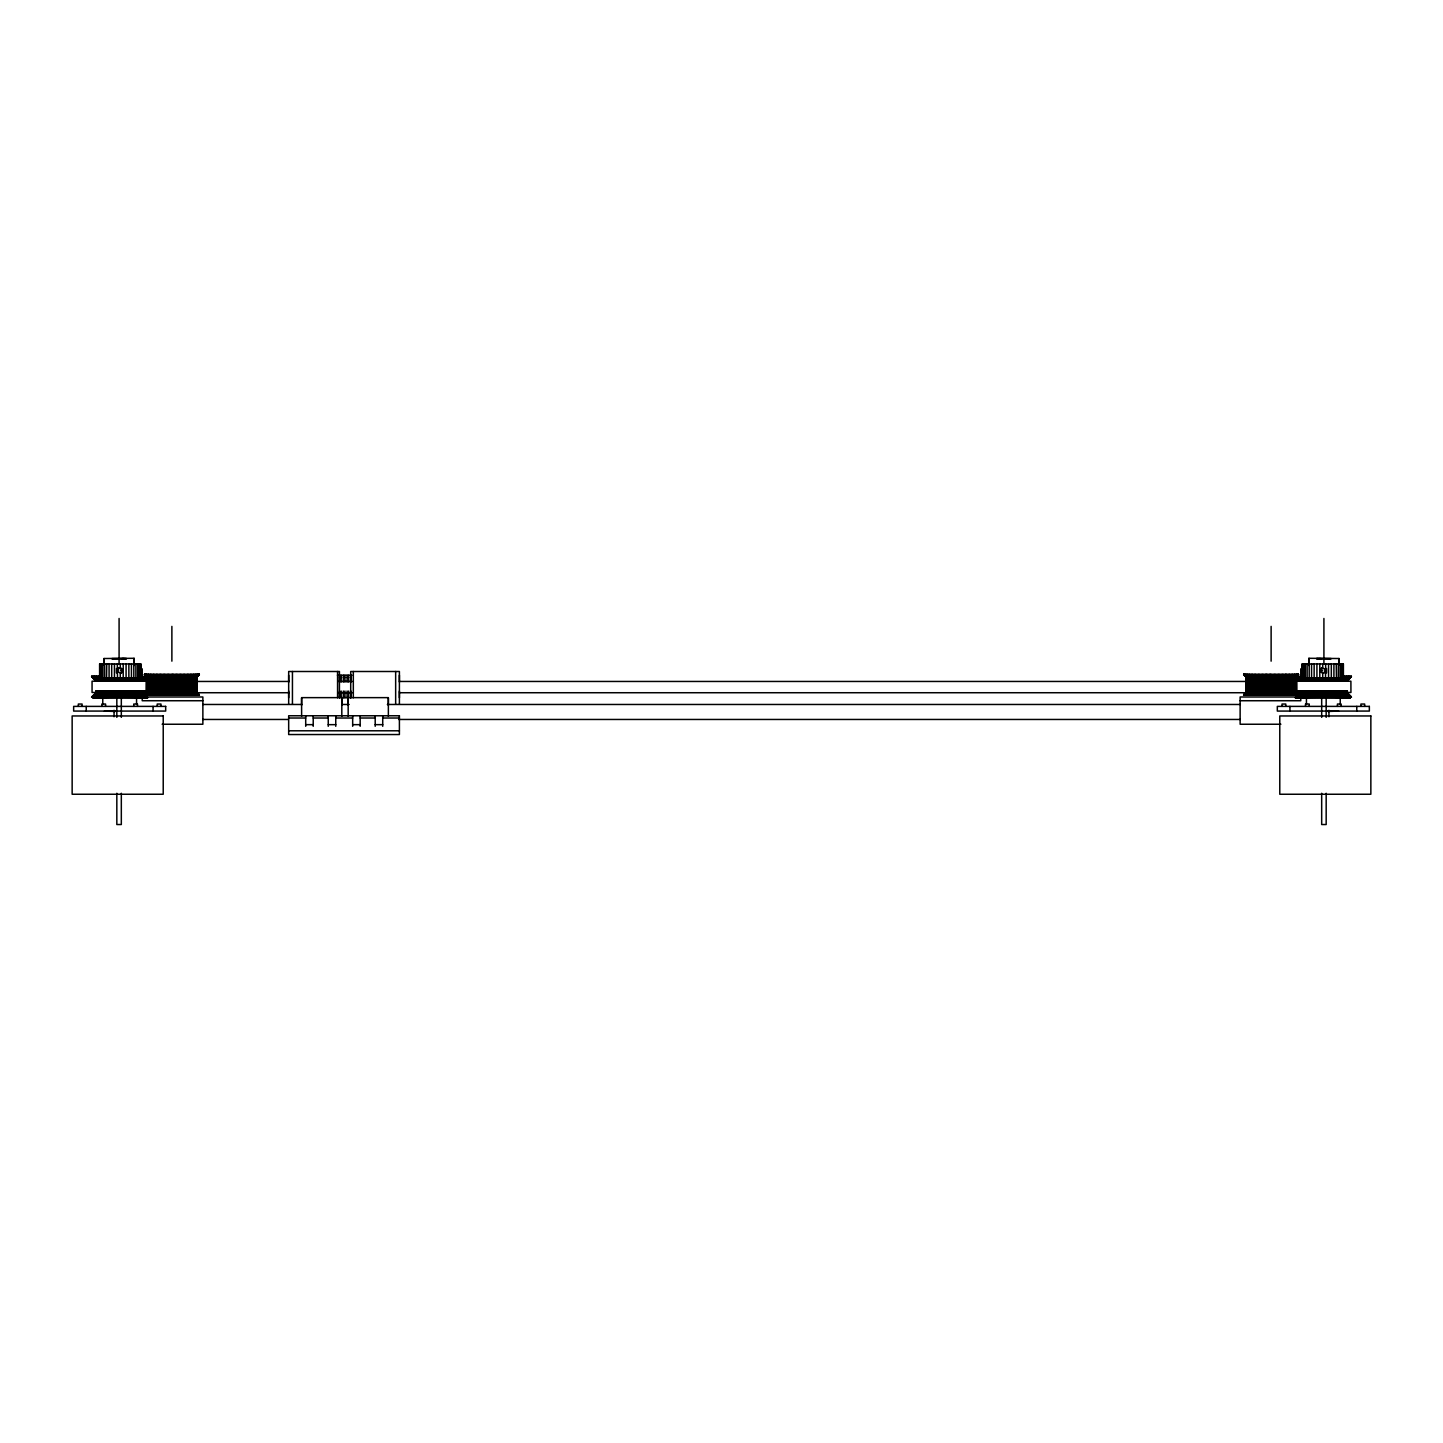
<?xml version="1.0" encoding="UTF-8"?>
<svg xmlns="http://www.w3.org/2000/svg" width="1443" height="1443" viewBox="0 0 1443 1443"><rect width="100%" height="100%" fill="white"/><g stroke="black" fill="none" stroke-linecap="round" stroke-linejoin="round"><path stroke-width="1.5" d="M100.144 697.763L102.219 694.949L102.219 690.926M102.453 694.949L102.453 690.926L102.2 694.949M104.906 694.949L104.906 690.926L104.906 694.949L103.156 697.763M107.954 690.926L106.548 697.763M108.261 694.949L108.261 690.926M111.598 694.949L111.598 690.926M114.791 690.926L114.159 697.763M115.133 694.949L115.133 690.926M118.434 690.926L118.218 697.763M118.777 694.949L118.777 690.926M122.457 694.949L122.457 690.926M126.1 694.949L126.1 690.926M145.418 695.111L148.142 692.279L148.106 677.254L145.418 674.44L148.088 677.254L148.052 692.279L145.166 695.111L147.835 692.279L147.817 677.254L144.949 674.44L147.727 677.254L147.439 692.279L144.643 695.111L147.402 692.279L147.42 677.254L144.643 674.44L147.439 677.254L147.763 692.279L145.166 695.111L148.016 692.279L147.799 677.254L145.166 674.44L148.016 677.254L147.799 692.279L145.418 695.111L148.088 692.279L148.142 677.254L145.166 674.44L147.727 677.254L147.763 692.279L144.949 695.111L147.439 692.279L147.457 677.254L144.643 674.44L147.565 677.254L147.763 692.279L145.166 695.111L148.142 692.279L148.755 677.254L146.374 674.44L148.683 677.254L148.467 692.279L145.689 695.111M144.643 695.111L147.439 692.279L147.457 677.254L144.553 674.44L199.368 674.44L196.537 677.254L196.428 692.279L199.08 695.111M148.395 692.279L148.395 677.254L145.689 674.44M146.014 695.111L148.683 692.279L148.755 677.254L148.863 692.279L146.014 695.111L148.755 692.279L148.791 677.254L146.374 674.44L148.99 677.254M152.922 692.279L150.469 695.111L153.138 692.279L152.922 677.254L151.118 674.44L153.265 677.254L153.229 692.279L150.469 695.111L152.669 692.279L152.669 677.254L150.469 674.44L152.237 677.254L150.974 692.279L148.16 695.111L150.595 692.279L150.595 677.254L148.16 674.44L150.252 677.254L149.278 692.279L146.374 695.111L149.152 692.279L149.278 677.254L146.771 674.44L149.152 677.254L149.278 692.279L146.771 695.111M150.306 677.254L150.288 692.279L147.655 695.111L150.144 692.279L150.252 677.254L148.16 674.44L150.397 677.254L150.288 692.279L150.252 677.254L147.655 674.44M149.838 695.111L152.237 692.279L152.291 677.254L150.469 674.44L152.417 677.254L152.417 692.279L149.838 695.111L152.11 692.279L152.345 677.254M151.804 695.111L153.878 692.279L153.878 677.254L151.804 674.44M154.022 695.111L155.862 692.279L155.862 677.254L154.022 674.44L155.483 677.254L155.483 692.279L153.265 695.111L155.862 692.279L157.467 677.254L156.457 674.44L158.045 677.254L158.045 692.279L156.457 695.111L158.82 692.279L160.011 674.44L161.237 677.254L161.237 692.279L160.011 695.111L162.085 692.279L162.085 677.254L160.949 674.44L161.905 692.279L160.011 695.111L161.616 692.279L160.949 674.44M154.816 695.111L156.565 692.279L156.565 677.254L154.816 674.44M155.628 695.111L157.467 692.279L156.457 674.44L157.72 677.254L157.72 692.279L155.628 695.111L157.305 692.279L157.54 677.254L157.503 692.279L157.467 677.254L155.628 674.44M158.387 677.254L158.387 692.279L156.457 695.111L158.658 692.279L158.82 677.254L157.323 674.44L158.514 692.279L158.658 677.254L157.323 674.44M158.207 695.111L159.614 692.279L159.614 677.254L158.207 674.44M161.616 692.279L161.616 677.254M165.819 695.111L165.819 674.44M169.877 695.111L169.877 674.44M170.905 695.111L170.815 677.254L171.933 674.44L171.933 695.111L172.962 674.44L171.933 695.111L172.655 677.254L172.475 692.279M180.988 674.44L180.014 695.111L179.581 677.254L180.988 674.44L179.87 677.254L180.014 695.111L180.014 674.44L178.301 677.254L179.04 695.111L178.788 677.254L180.014 674.44L178.499 677.254L176.028 695.111L176.028 674.44L174.693 677.254L175 695.111L176.028 674.44L172.655 692.279L173.268 677.254M186.237 677.254L187.392 695.111L186.147 692.279L186.147 677.254L188.221 674.44L186.562 677.254L187.392 695.111L185.804 692.279L185.804 677.254L187.392 674.44L185.029 677.254L183.838 695.111L182.612 692.279L182.612 677.254L183.838 674.44L181.782 677.254L182.9 695.111L182.034 677.254L183.838 674.44L182.251 677.254L182.251 692.279M191.504 677.254L191.432 692.279L193.398 695.111L191.63 692.279L191.576 677.254L194.011 674.44L191.432 677.254L191.558 692.279L193.398 695.111L191.179 692.279L191.179 677.254L193.398 674.44L190.729 677.254L189.213 692.279L189.213 677.254L191.342 674.44L188.979 677.254L188.69 692.279L190.602 695.111L189.34 692.279L189.213 677.254L189.141 692.279L190.602 695.111L188.979 692.279M194.011 695.111L191.757 692.279L191.63 677.254L194.011 674.44M193.452 692.279L195.707 695.111L193.615 692.279L193.578 677.254L196.194 674.44L193.452 677.254L193.254 692.279L195.707 695.111L193.705 692.279L193.524 677.254M195.184 692.279L197.835 695.111L195.003 692.279L195.076 677.254L197.835 674.44L195.725 677.254L195.112 692.279L197.475 695.111L195.184 692.279L195.112 677.254L195.076 692.279L197.475 695.111L194.859 692.279L194.697 677.254L197.475 674.44L194.498 677.254L193.615 692.279L196.194 695.111M198.449 695.111L195.779 692.279L195.779 677.254L198.683 674.44L196.086 677.254L196.068 692.279L198.9 695.111L195.725 692.279L195.779 677.254L198.9 674.44L196.14 677.254L196.068 692.279L198.683 695.111L195.725 692.279L195.49 685.84M144.895 690.926L144.805 694.949L147.727 697.763L92.839 697.763L95.635 694.949L199.368 695.111L196.41 692.279L196.428 677.254L199.08 674.44M288.672 704.202L288.672 671.5L339.43 671.5L339.43 697.781M292.442 704.202L292.442 671.5M301.623 716.287L301.605 698.033M301.605 705.23L301.605 697.636L388.365 697.636L388.347 705.23M337.572 697.781L337.572 671.5M341.811 716.287L341.811 698.051M341.793 705.23L341.811 697.853M348.178 716.287L348.16 698.051M348.16 705.23L348.16 697.853M350.703 697.781L350.703 671.5L399.404 671.5L399.404 704.202M353.319 697.781L353.319 671.5M388.365 716.305L388.365 698.286M395.653 704.202L395.653 671.5M1298.105 694.949L1295.291 697.763L1350.161 697.763L1347.365 694.949L1243.632 695.111L1246.463 692.279L1246.463 677.254L1243.704 674.44L1298.502 674.44L1295.688 677.254L1246.463 677.254L1243.613 674.44L1246.716 677.254L1246.914 692.279L1244.317 695.111L1247.275 692.279L1247.51 685.84M1243.92 695.111L1246.716 692.279L1246.59 677.254L1243.794 674.44L1246.463 677.254L1246.499 692.279L1243.704 695.111L1246.59 692.279L1246.752 677.254L1244.317 674.44L1247.275 677.254L1247.888 692.279L1245.525 695.111L1248.141 692.279L1248.357 677.254L1245.904 674.44M1244.551 674.44L1247.221 677.254L1247.221 692.279L1244.1 695.111L1246.86 692.279L1246.932 677.254L1244.1 674.44L1247.275 677.254L1247.221 692.279L1244.317 695.111L1246.914 692.279L1246.95 677.254L1244.317 674.44L1247.221 677.254L1247.455 692.279L1244.84 695.111M1245.165 674.44L1247.888 677.254L1247.816 692.279L1245.525 695.111L1247.997 692.279L1247.888 677.254L1245.165 674.44L1247.816 677.254L1247.6 692.279L1247.528 677.254L1244.84 674.44M1250.378 692.279L1250.197 677.254L1247.293 674.44L1249.746 677.254L1249.746 692.279L1247.293 695.111L1249.295 692.279L1249.385 677.254L1246.806 674.44L1249.548 677.254M1250.215 692.279L1247.834 695.111L1249.945 692.279L1250.107 677.254L1247.293 674.44L1249.945 677.254L1251.37 692.279L1249.602 695.111L1251.821 692.279L1251.821 677.254L1249.602 674.44L1252.398 677.254L1252.452 692.279L1250.269 695.111L1252.073 692.279M1252.398 692.279L1252.271 677.254L1249.602 674.44L1252.073 677.254M1250.955 695.111L1253.011 692.279L1253.011 677.254L1250.955 674.44M1250.269 695.111L1252.271 692.279L1252.235 677.254L1253.787 692.279L1253.787 677.254L1253.859 692.279L1252.398 695.111L1254.021 692.279L1254.021 677.254L1251.658 674.44L1253.787 677.254L1253.66 692.279L1252.398 695.111L1254.31 692.279L1254.31 677.254L1252.398 674.44L1254.995 677.254L1254.995 692.279L1253.173 695.111L1254.616 692.279L1254.851 677.254L1253.173 674.44M1253.949 695.111L1255.717 692.279L1255.717 677.254L1253.949 674.44M1254.779 695.111L1256.438 692.279L1256.655 677.254L1256.853 692.279L1255.608 695.111L1256.456 677.254L1254.779 674.44L1256.853 677.254L1255.608 695.111L1257.196 692.279L1257.196 677.254L1255.608 674.44L1257.971 677.254L1257.773 692.279L1257.737 677.254L1256.474 695.111L1257.809 692.279L1257.971 677.254L1256.474 674.44M1257.34 695.111L1258.747 692.279L1258.747 677.254L1257.34 674.44M1259.901 677.254L1259.162 695.111L1259.901 677.254L1258.242 674.44L1259.739 677.254L1259.162 695.111L1260.388 692.279L1260.388 677.254L1259.162 674.44L1261.038 677.254L1260.1 695.111L1261.218 692.279L1261.218 677.254L1260.1 674.44M1264.97 695.111L1264.97 674.44M1268.325 692.279L1268.325 677.254L1266.972 674.44L1268 695.111L1268 674.44M1269.028 695.111L1269.028 674.44M1260.1 695.111L1261.038 677.254L1263.13 692.279L1263.292 677.254L1262.986 695.111L1263.419 692.279L1263.419 677.254L1262.012 674.44L1263.13 677.254L1262.986 695.111L1263.815 692.279L1262.986 674.44L1264.501 677.254L1266.972 695.111L1265.962 674.44L1266.972 695.111L1266.972 674.44L1271.067 695.111L1270.038 674.44L1271.067 695.111L1271.067 674.44L1275.161 695.111L1274.151 674.44L1273.808 692.279L1275.161 695.111L1275.161 674.44L1276.171 695.111L1275.143 692.279L1275.161 674.44L1275.648 677.254L1276.171 674.44M1288.112 692.279L1288.13 677.254L1289.735 674.44L1288.491 677.254L1288.491 692.279L1290.475 695.111L1288.112 692.279L1288.346 677.254L1289.735 674.44L1287.823 677.254L1287.823 692.279L1289.735 695.111L1287.138 692.279L1285.533 677.254L1286.543 674.44L1284.955 677.254L1284.955 692.279L1286.543 695.111L1284.18 692.279L1282.989 674.44L1281.763 677.254L1281.763 692.279L1282.989 695.111L1280.915 692.279L1282.051 674.44L1281.384 692.279L1282.989 695.111L1281.095 692.279L1279.165 674.44L1279.165 695.111L1277.452 692.279L1278.173 674.44L1277.939 692.279L1279.165 695.111L1277.632 692.279L1275.45 677.254L1276.171 695.111M1292.603 692.279L1292.603 677.254L1294.84 674.44L1292.856 677.254L1292.856 692.279L1295.345 695.111L1292.603 692.279L1292.694 677.254L1292.748 692.279L1295.345 695.111M1297.582 695.111L1294.912 692.279L1294.894 677.254L1297.582 674.44L1294.912 677.254L1294.75 692.279L1297.834 695.111L1295.092 692.279L1295.183 677.254L1297.834 674.44L1294.984 677.254L1295.273 692.279L1297.834 695.111L1294.984 692.279L1295.201 677.254L1297.834 674.44L1295.273 677.254L1295.201 692.279L1297.582 695.111L1294.858 692.279L1294.245 677.254L1296.626 674.44L1294.01 677.254L1293.848 692.279L1296.229 695.111M1299.187 694.949L1299.187 690.926L1299.097 694.949L1296.499 697.763M1304.67 690.926L1304.67 694.949L1302.614 697.763M1310.406 694.949L1310.406 690.926L1308.999 697.763M1314.14 678.048L1314.14 663.96M1317.243 690.926L1316.629 697.763M1320.886 690.926L1320.688 697.763M1338.346 678.048L1338.346 663.96M144.949 674.44L147.763 677.254L147.493 692.279L144.553 695.111L147.312 692.279L147.457 677.254L144.553 674.44L147.457 677.254L147.348 692.279L144.553 695.111L147.565 692.279L144.949 695.111M148.791 692.279L148.791 677.254M148.683 674.44L150.974 677.254L150.974 692.279L148.16 695.111L150.812 692.279L150.974 677.254L148.683 674.44L150.812 677.254L150.974 692.279L148.683 695.111M151.118 674.44L153.138 677.254L153.084 692.279L154.654 677.254L153.265 674.44L155.177 677.254L155.177 692.279L153.265 695.111L155.718 692.279L155.808 677.254L154.022 674.44M155.718 677.254L155.664 692.279L155.591 677.254M158.64 677.254L158.604 692.279L159.217 677.254M160.588 692.279L160.678 677.254L160.876 692.279L159.109 695.111L160.426 692.279L160.588 677.254L160.426 692.279L159.109 695.111M164.827 674.44L165.584 692.279L163.835 695.111L165.061 692.279L164.827 674.44L165.368 677.254L165.296 692.279L163.835 695.111L163.835 674.44L162.861 695.111L164.286 692.279L164.159 677.254L163.979 692.279L162.861 695.111M169.372 677.254L169.174 692.279L167.839 695.111L168.849 674.44L168.903 692.279L167.839 695.111L168.254 677.254L167.839 674.44L167.352 677.254L166.829 674.44M182.9 695.111L181.782 692.279L182.034 677.254L179.87 692.279L179.834 677.254L179.708 692.279L179.834 677.254L180.988 695.111M189.827 674.44L188.005 677.254L188.149 692.279L189.827 695.111L188.384 692.279L188.185 677.254L190.602 674.44L188.005 677.254L186.4 692.279L188.221 695.111M192.731 695.111L190.729 692.279L190.765 677.254L190.927 692.279L192.731 695.111L190.602 692.279L190.278 677.254M195.779 692.279L195.815 677.254L198.683 674.44L196.14 677.254L196.068 692.279L198.683 695.111L195.779 692.279L195.761 677.254L195.779 692.279L195.779 677.254M1246.463 692.279L1243.632 695.111L1246.554 692.279L1243.704 695.111L1246.481 692.279L1246.499 677.254L1243.704 674.44L1246.59 677.254L1246.59 692.279L1243.794 695.111L1246.445 692.279L1246.499 677.254L1243.794 674.44L1246.463 677.254L1246.499 692.279L1243.704 695.111L1246.463 692.279L1295.688 692.279L1298.52 695.111L1295.237 692.279L1295.561 677.254L1298.357 674.44L1295.435 677.254L1295.201 692.279L1297.834 695.111L1294.912 692.279L1294.912 677.254L1298.447 674.44L1295.688 677.254L1295.652 692.279L1298.357 695.111L1295.598 692.279L1295.237 677.254L1298.051 674.44L1295.273 677.254L1295.543 692.279L1298.357 695.111M1244.1 695.111L1246.914 692.279L1246.914 677.254L1244.1 674.44M1246.914 692.279L1246.914 677.254M1247.221 677.254L1247.239 692.279L1247.185 677.254L1247.185 692.279L1244.551 695.111M1247.924 692.279L1247.924 677.254L1247.888 692.279L1245.165 695.111L1247.997 692.279L1247.924 677.254M1249.043 692.279L1249.241 677.254L1249.295 692.279L1247.293 695.111L1249.548 692.279L1249.422 677.254L1246.806 674.44M1248.989 695.111L1251.243 692.279L1251.424 677.254L1248.989 674.44L1251.568 677.254L1251.568 692.279L1249.602 695.111L1251.37 692.279L1251.496 677.254M1263.96 674.44L1263.96 695.111L1264.212 677.254L1262.986 674.44L1264.699 677.254L1264.898 692.279M1270.038 674.44L1270.345 692.279L1270.525 677.254M148.99 692.279L146.374 695.111L149.278 692.279L149.278 677.254L146.771 674.44M151.786 692.279L152.291 677.254L149.838 674.44M1247.834 674.44L1250.215 677.254L1250.107 692.279L1250.089 677.254L1250.107 692.279L1247.834 695.111M1263.13 692.279L1263.166 677.254L1262.012 695.111M1266.774 692.279L1266.864 677.254M150.884 692.279L150.974 677.254L151.226 692.279M154.78 677.254L154.708 692.279L152.525 695.111L154.888 692.279L154.78 677.254L153.265 674.44L154.509 677.254L154.509 692.279L152.525 695.111M165.187 677.254L165.368 692.279L165.332 677.254L165.296 692.279L167.839 674.44L166.829 695.111M168.849 674.44L168.903 692.279L171.933 674.44L171.519 677.254M1254.833 692.279L1254.815 677.254L1254.616 692.279L1254.815 677.254L1252.398 674.44L1254.851 677.254L1256.6 692.279L1256.6 677.254L1254.779 674.44M1257.647 692.279L1257.737 677.254M152.11 692.279L152.237 677.254M153.12 677.254L153.03 692.279L153.265 677.254M157.503 692.279L157.612 677.254M1251.37 692.279L1251.37 677.254L1248.989 674.44M1270.345 677.254L1270.038 695.111M1308.783 665.494L1308.927 658.297L1338.978 658.513L1338.924 665.079M1308.873 664.862L1308.927 658.297M1338.851 663.455L1338.978 658.513M167.731 677.254L167.352 692.279M1252.271 692.279L1252.398 677.254L1250.269 674.44M157.305 692.279L157.467 677.254L157.179 692.279M1254.851 692.279L1254.995 677.254L1254.851 692.279L1253.173 695.111M1256.474 695.111L1257.971 692.279L1257.971 677.254L1255.608 674.44L1257.538 677.254M162.085 677.254L161.905 692.279L163.835 674.44L164.286 677.254M1268.307 677.254L1268 695.111M171.014 692.279L171.212 677.254M198.9 695.111L196.086 692.279L196.428 677.254L199.206 674.44L196.537 677.254L196.501 692.279L199.296 695.111L196.41 692.279L196.41 677.254L199.206 674.44L196.537 677.254L147.312 677.254L144.48 674.44L147.439 677.254L147.312 692.279L144.553 695.111L147.402 692.279M119.246 697.763L119.264 690.926M121.194 680.862L121.302 678.048M172.853 677.254L172.962 674.44M1272.095 674.44L1272.095 695.111L1271.067 674.44L1272.419 692.279M1321.698 697.763L1321.806 694.949M1323.646 680.862L1323.754 678.048M1273.826 677.254L1274.025 692.279L1274.151 674.44M122.114 680.862L122.312 678.048M173.972 674.44L173.972 695.111M1273.123 674.44L1273.123 695.111M1324.566 680.862L1324.782 678.048M191.829 692.279L191.757 677.254L191.63 692.279L192.893 677.254L195.707 674.44L192.785 677.254L192.785 692.279L195.166 695.111L193.055 692.279L192.785 677.254L195.166 674.44M117.19 697.763L117.514 694.949M123.034 680.862L123.34 678.048M168.849 695.111L169.174 692.279M175 674.44L175 695.111M1319.66 697.763L1319.804 690.926M1325.486 680.862L1325.666 663.96M1282.917 692.279L1282.989 674.44L1282.124 692.279L1283.891 695.111L1282.574 692.279L1282.412 677.254L1282.574 692.279M116.18 697.763L116.612 690.926M123.936 680.862L124.369 678.048M1318.631 697.763L1319.082 690.926M1326.406 680.862L1326.82 678.048M115.169 697.763L115.891 690.926M124.856 680.862L125.379 678.048M177.038 674.44L176.028 695.111L176.01 692.279L177.038 674.44L177.038 695.111M1265.962 695.111L1266.485 692.279M1317.621 697.763L1318.144 694.949M1327.307 680.862L1327.831 678.048M1277.452 677.254L1277.632 692.279L1278.173 674.44M125.757 680.862L126.371 678.048M178.03 674.44L178.03 695.111M1277.181 674.44L1277.181 695.111M1328.209 680.862L1328.841 678.048M113.167 697.763L113.889 694.949M126.641 680.862L127.381 678.048M164.827 695.111L165.548 692.279M179.04 674.44L179.04 695.111M1263.96 695.111L1264.429 677.254M1315.619 697.763L1316.25 690.926M1329.111 680.862L1329.833 678.048M112.175 697.763L113.041 690.926M127.525 680.862L128.355 678.048M1314.645 697.763L1315.475 694.949M1329.995 680.862L1330.825 678.048M111.201 697.763L112.139 694.949M128.409 680.862L129.329 678.048M1279.58 692.279L1280.139 674.44M1313.671 697.763L1314.591 694.949M1330.861 680.862L1331.799 678.048M110.245 697.763L111.273 690.926M129.275 680.862L130.303 678.048M161.905 695.111L162.951 677.254L161.905 674.44M180.934 677.254L181.962 674.44M1261.038 695.111L1262.102 677.254L1261.038 674.44M1281.095 674.44L1280.049 692.279L1281.095 695.111M1312.697 697.763L1313.725 690.926M1331.727 680.862L1332.755 678.048M1285.677 674.44L1284.613 692.279L1286.543 695.111L1284.342 692.279L1284.18 677.254L1285.677 674.44L1284.18 677.254L1284.18 692.279L1285.677 695.111M109.289 697.763L110.389 690.926M130.123 680.862L131.241 678.048M160.949 695.111L162.085 692.279M181.782 677.254L182.9 674.44M1282.051 674.44L1280.915 677.254L1281.258 692.279M1311.759 697.763L1312.841 690.926M1332.574 680.862L1333.711 678.048M108.351 697.763L109.343 690.926M130.952 680.862L132.179 678.048M1310.821 697.763L1312.066 690.926M1333.422 680.862L1334.649 678.048M107.449 697.763L108.766 694.949M131.782 680.862L133.099 678.048M184.758 674.44L183.261 677.254L183.838 695.111L182.99 677.254L184.758 674.44L183.441 677.254L183.784 692.279M1258.242 695.111L1259.559 692.279L1259.216 677.254M1282.574 677.254L1283.891 674.44M1309.901 697.763L1311.254 690.926M1334.234 680.862L1335.551 678.048M132.594 680.862L134.001 678.048M185.66 674.44L184.253 677.254L184.253 692.279L185.66 695.111M1284.793 674.44L1283.386 677.254L1283.386 692.279L1284.793 695.111M1335.046 680.862L1336.452 678.048L1336.254 663.96M1342.621 679.202L1344.082 676.388L1342.279 679.202M1288.978 674.44L1287.282 677.254L1287.409 692.279L1289.735 695.111L1287.282 692.279L1287.409 677.254L1288.978 674.44L1287.138 677.254L1287.102 692.279L1288.978 695.111M105.664 697.763L107.161 694.949L106.944 690.926M133.369 680.862L134.866 678.048M157.323 695.111L158.82 692.279M185.083 677.254L185.353 692.279L185.191 677.254L187.392 674.44L185.462 677.254L186.526 695.111L185.029 692.279L185.029 677.254L186.526 674.44M1308.134 697.763L1309.667 690.926M1335.839 680.862L1337.336 678.048M104.798 697.763L106.385 694.949L106.385 690.926M134.145 680.862L135.732 678.048M1307.268 697.763L1308.855 694.949L1308.855 690.926M1336.615 680.862L1338.202 678.048M1342.495 679.202L1344.082 676.388M1293.162 695.111L1290.89 692.279L1290.709 677.254L1292.531 674.44L1290.583 677.254L1290.583 692.279L1293.162 695.111L1290.764 692.279L1290.709 677.254L1292.531 674.44L1290.331 677.254L1290.331 692.279L1292.531 695.111L1289.735 692.279L1289.771 677.254L1291.882 674.44L1290.078 677.254M103.968 697.763L105.97 690.926M134.902 680.862L136.562 678.048M1287.372 674.44L1285.695 677.254L1285.695 692.279L1287.372 695.111L1285.28 692.279L1285.28 677.254L1286.543 674.44L1285.695 692.279L1287.372 695.111M1306.438 697.763L1308.098 694.949L1308.061 690.926L1308.44 694.949M1337.354 680.862L1339.032 678.048M135.624 680.862L137.392 678.048M189.051 674.44L187.283 677.254L187.283 692.279L189.051 695.111M1286.435 677.254L1288.184 674.44M1305.608 697.763L1307.376 694.949L1307.376 690.926L1307.033 694.949M1338.094 680.862L1339.844 678.048M1344.822 679.202L1346.644 676.388L1343.09 680.862M102.363 697.763L104.203 694.949M136.345 680.862L138.167 678.048M186.4 677.254L186.562 692.279L186.454 677.254L188.221 674.44M1304.833 697.763L1306.655 694.949L1306.51 690.926M1338.797 680.862L1340.637 678.048M101.605 697.763L103.517 694.949L103.517 690.926M137.031 680.862L138.943 678.048M188.69 677.254L190.602 674.44L188.149 677.254L188.005 692.279L189.827 695.111M1304.057 697.763L1305.969 694.949L1305.987 690.926M1339.483 680.862L1341.395 678.048M1344.714 679.202L1346.644 676.388L1344.533 679.202M1344.064 679.202L1346.048 676.388L1342.549 680.862M100.866 697.763L102.85 694.949L102.886 690.926M137.68 680.862L139.682 678.048M191.342 674.44L189.34 677.254L189.448 692.279L191.342 695.111M1251.658 695.111L1253.66 692.279M1288.491 677.254L1290.475 674.44M1303.318 697.763L1305.32 694.949L1305.338 690.926M1340.15 680.862L1342.134 678.048M1291.882 674.44L1289.862 677.254L1289.916 692.279L1292.531 695.111L1290.078 692.279L1289.97 677.254L1289.97 692.279L1288.346 677.254L1288.292 692.279L1290.475 695.111M138.33 680.862L140.386 678.048M189.989 677.254L192.045 674.44M1289.122 677.254L1291.196 674.44M1340.781 680.862L1342.856 678.048M1292.188 677.254L1294.317 674.44L1291.936 677.254L1291.936 692.279L1294.317 695.111M99.459 697.763L101.605 694.949L101.786 690.926M138.943 680.862L141.071 678.048M151.118 695.111L153.265 692.279M192.731 674.44L190.602 677.254L190.602 692.279M1301.929 697.763L1304.057 694.949M1341.395 680.862L1344.768 676.388M1343.884 679.202L1346.048 676.388M1346.535 679.202L1348.682 676.388L1344.93 680.862M98.809 697.763L101.01 694.949L100.992 690.926M139.52 680.862L141.739 678.048M1301.261 697.763L1303.48 694.949M1341.99 680.862L1345.417 676.388M1345.958 679.202L1348.231 676.388L1345.832 679.202M98.178 697.763L100.451 694.949L100.307 690.926M140.097 680.862L142.352 678.048M1293.09 677.254L1292.892 692.279L1292.748 677.254L1294.84 674.44L1292.405 677.254L1292.405 692.279L1294.84 695.111L1291.936 692.279L1290.764 677.254L1290.89 692.279L1290.764 677.254L1293.162 674.44M1300.648 697.763L1302.903 694.949L1303.011 690.926M1294.317 674.44L1292.026 677.254L1292.026 692.279L1294.84 695.111L1292.188 692.279L1292.026 677.254L1292.026 692.279M1297.311 695.111L1294.605 692.279L1294.389 677.254L1296.626 674.44L1294.137 677.254L1294.137 692.279L1296.986 695.111L1294.317 692.279L1294.245 677.254L1294.209 692.279L1296.986 695.111M97.583 697.763L99.91 694.949M140.62 680.862L142.947 678.048M149.242 695.111L151.569 692.279L151.497 677.254L149.242 674.44M194.607 674.44L192.28 677.254L192.081 692.279M1248.393 695.111L1250.72 692.279L1250.504 677.254M1293.758 674.44L1291.431 677.254L1291.503 692.279L1293.758 695.111M1300.053 697.763L1302.38 694.949L1302.307 690.926M1346.319 679.202L1348.682 676.388M97.024 697.763L99.405 694.949L99.134 690.926M141.125 680.862L143.506 678.048M1248.628 677.254L1248.502 692.279L1245.904 695.111L1248.303 692.279M1294.01 692.279L1296.626 695.111L1293.649 692.279L1293.722 677.254L1296.229 674.44L1293.848 677.254L1293.523 692.279M1299.494 697.763L1301.875 694.949L1301.839 690.926M1343.595 680.862L1347.203 676.388M96.501 697.763L98.936 694.949L98.882 690.926M141.594 680.862L144.047 678.048M193.254 677.254L195.707 674.44L192.893 677.254L192.893 692.279L195.166 695.111M1298.953 697.763L1301.406 694.949M1344.064 680.862L1347.726 676.388M190.927 677.254L193.398 674.44L190.602 677.254L190.729 692.279M95.996 697.763L98.485 694.949L98.521 690.926M142.045 680.862L144.534 678.048M1246.806 695.111L1249.295 692.279L1249.367 677.254L1249.44 692.279M1295.345 674.44L1292.856 677.254L1293.722 692.279L1296.626 695.111L1293.848 692.279L1293.722 677.254L1296.229 674.44M1298.466 697.763L1300.955 694.949M1344.515 680.862L1348.231 676.388M1347.365 679.202L1349.872 676.388M1245.904 695.111L1248.411 692.279L1248.502 677.254L1245.525 674.44L1248.411 677.254L1249.385 692.279M95.545 697.763L98.07 694.949L97.926 690.926M142.46 680.862L145.003 678.048M147.204 695.111L149.729 692.279L149.801 677.254L147.204 674.44M196.663 674.44L194.12 677.254L193.957 692.279M1246.337 695.111L1248.88 692.279L1248.88 677.254L1246.337 674.44M1293.271 677.254L1295.796 674.44M1297.997 697.763L1300.54 694.949L1300.396 690.926M95.112 697.763L97.691 694.949L97.745 690.926M141.612 679.202L145.274 676.388L142.298 679.202M142.839 680.862L145.436 678.048M147.655 695.111L150.252 692.279L150.108 677.254M196.194 674.44L193.615 677.254L193.705 692.279M197.096 674.44L194.498 677.254L194.498 692.279L197.096 695.111L194.697 692.279M1297.564 697.763L1300.161 694.949L1299.945 690.926M1345.309 680.862L1349.115 676.388M93.488 697.059L96.104 694.227L91.594 697.059L94.318 697.059M94.715 697.763L97.33 694.949L97.348 690.926M141.973 679.202L144.589 676.388M143.2 680.862L145.815 678.048M1297.185 697.763L1299.8 694.949M1349.512 676.388L1346.896 679.202L1351.406 676.388L1342.621 676.388M1345.67 680.862L1348.285 678.048M91.757 697.059L94.841 694.227L92.28 697.059M93.128 697.059L95.797 694.949L95.869 690.926L95.635 694.949L92.893 697.763M94.354 697.763L97.024 694.949L96.879 690.926M143.524 680.862L146.176 678.048M195.184 677.254L197.835 674.44M196.032 677.254L198.683 674.44M1244.317 695.111L1247.149 692.279M1245.165 695.111L1247.816 692.279M1294.317 677.254L1296.986 674.44M1296.824 697.763L1299.476 694.949L1299.313 690.926M1345.976 680.862L1348.646 678.048M1351.406 676.388L1347.293 680.862L1298.159 680.862L1295.363 678.048L1350.161 678.048L1347.347 680.862M94.029 697.763L96.735 694.949M143.813 680.862L146.501 678.048M198.16 674.44L195.472 677.254L195.472 692.279L198.16 695.111M1294.605 677.254L1297.311 674.44M1346.265 680.862L1348.971 678.048M1351.243 676.388L1348.159 679.202L1350.72 676.388M92.532 697.059L95.256 694.227M93.759 697.763L96.483 694.949L96.627 690.926M144.066 680.862L146.789 678.048M1296.211 697.763L1298.934 694.949L1298.61 690.926M1346.517 680.862L1349.241 678.048M93.506 697.763L96.248 694.949L96.14 690.926M143.055 679.202L145.797 676.388M144.282 680.862L147.024 678.048M145.166 695.111L147.907 692.279M1295.976 697.763L1298.718 694.949M1346.752 680.862L1349.494 678.048M93.29 697.763L96.068 694.949M143.254 679.202L146.194 676.388M147.24 678.048L144.751 680.862L95.635 680.862L92.821 678.048L147.709 678.048L144.877 680.862M199.296 674.44L196.537 677.254L196.519 692.279L199.296 695.111L196.428 692.279L199.296 695.111L196.555 692.279L196.519 677.254L199.296 674.44L196.41 677.254L199.296 674.44L196.519 677.254L196.537 692.279L199.296 695.111L196.537 692.279L147.312 692.279L144.48 695.111L147.33 692.279M1298.447 674.44L1295.634 677.254L1295.652 692.279L1298.447 695.111L1295.598 692.279L1295.652 677.254L1298.502 674.44L1295.543 677.254L1295.543 692.279L1298.447 695.111L1295.688 692.279L1295.652 677.254L1298.357 674.44L1295.543 677.254L1295.561 692.279L1298.447 695.111L1295.435 692.279L1297.834 695.111M1295.76 697.763L1298.52 694.949L1298.321 690.926M1348.159 679.202L1351.099 676.388L1348.195 679.202M1346.932 680.862L1349.71 678.048M194.697 677.254L197.475 674.44L194.589 677.254L194.571 692.279L197.096 695.111M94.805 694.227L91.901 697.059L94.841 694.227M93.128 697.763L95.905 694.949M1298.375 694.949L1295.58 697.763L1298.249 694.949L1298.105 690.926M1349.872 678.048L1347.095 680.862L1350.017 678.048M91.612 697.059L94.408 694.227M144.841 680.862L147.637 678.048M198.9 674.44L196.086 677.254L196.086 692.279M1243.704 695.111L1246.499 692.279M1295.363 697.763L1298.159 694.949M1294.858 677.254L1297.834 674.44M92.803 697.059L95.797 694.227M126.425 658.567L111.778 658.657L126.443 658.675L124.314 658.729M1316.557 658.675L1331.222 658.657L1316.575 658.567L1318.686 658.729M104.076 665.079L104.022 658.513L134.073 658.297L134.217 665.494M115.115 711.02L104.383 711.092L115.224 711.471M121.897 658.549L124.278 658.531M337.428 675.252L351.912 675.252M100.379 676.388L91.612 676.388L95.797 680.862L93.128 678.048M142.28 676.388L146.483 676.388M1296.517 676.388L1300.72 676.388M339.574 677.507L341.179 677.507M343.344 677.507L344.931 677.507M347.096 677.507L348.683 677.507M94.426 679.202L91.594 676.388L96.104 679.202L93.488 676.388M194.697 681.457L289.249 681.457M338.78 681.457L352.29 681.457M399.567 681.457L1248.339 681.457M147.402 692.73L92.063 692.478L92.063 681.204L146.158 681.204L146.086 692.478M194.697 692.73L289.249 692.73M338.78 692.73L352.29 692.73M399.567 692.73L1248.339 692.73M1295.616 692.73L1350.937 692.478L1350.901 681.204L1296.842 681.204L1296.914 692.478M144.462 696.987L202.868 696.987L202.868 724.242L162.121 724.242M1298.538 696.987L1240.132 696.987L1240.132 724.242L1280.879 724.242M1348.682 697.059L1351.388 697.059L1348.592 694.227L1346.896 694.227L1349.512 697.059M202.868 700.739L142.226 700.739L142.226 696.987M1240.132 700.739L1300.774 700.739L1300.774 696.987M202.868 704.473L301.876 704.473M342.37 704.473L349.134 704.473M387.373 704.473L1240.132 704.473M288.672 718.019L305.7 718.019M313.221 718.019L328.246 718.019M335.75 718.019L352.669 718.019M360.173 718.019L375.198 718.019M382.72 718.019L399.404 718.019M202.868 719.462L288.384 719.462M398.629 719.462L1240.132 719.462M305.7 724.657L313.221 724.657M328.246 724.657L335.75 724.657M352.669 724.657L360.173 724.657M375.198 724.657L382.72 724.657M288.672 730.789L399.404 730.789M1327.885 711.02L1338.617 711.092L1327.776 711.471M1318.722 658.603L1321.085 658.639M1347.203 694.227L1349.872 697.059M1300.702 679.202L1298.051 676.388M1350.72 697.059L1347.978 694.227L1351.243 697.059M1296.806 676.388L1299.728 679.202M92.28 676.388L95.022 679.202L91.757 676.388M145.166 674.44L148.088 677.254M1348.195 694.227L1351.099 697.059L1348.159 694.227M94.805 679.202L91.901 676.388L94.841 679.202M1243.704 674.44L1246.499 677.254M1295.165 692.279L1298.051 695.111L1295.273 692.279M1350.468 697.059L1347.744 694.227M1244.317 674.44L1246.968 677.254M195.851 692.279L198.683 695.111M199.368 695.111L196.501 692.279M1295.67 692.279L1298.502 695.111M1347.365 690.926L1347.365 694.949L1350.107 697.763L1347.203 694.949L1347.131 690.926M1347.347 694.949L1350.161 697.763M1298.249 680.862L1295.76 678.048M144.751 694.949L147.547 697.763L144.625 694.949L144.571 690.926M1347.095 694.949L1349.872 697.763M1349.71 697.763L1346.932 694.949L1346.914 690.926M144.48 694.949L147.24 697.763M93.29 678.048L96.068 680.862M1346.752 694.949L1349.494 697.763M1297.203 676.388L1299.945 679.202M1295.976 678.048L1298.718 680.862M147.024 697.763L144.282 694.949L144.318 690.926M93.506 678.048L96.248 680.862M195.112 692.279L195.112 677.254L195.112 692.279L197.835 695.111M1349.241 697.763L1346.517 694.949L1346.662 690.926M1296.211 678.048L1298.934 680.862M146.789 697.763L144.066 694.949L143.903 690.926M93.759 678.048L96.483 680.862M1346.265 694.949L1348.971 697.763M1296.499 678.048L1299.187 680.862M146.501 697.763L143.813 694.949L143.669 690.926L143.542 694.949L146.176 697.763M94.029 678.048L96.735 680.862M1348.646 697.763L1345.976 694.949L1346.157 690.926M1296.824 678.048L1299.476 680.862M146.014 674.44L148.683 677.254M93.128 676.388L95.635 679.202M94.354 678.048L97.024 680.862M1348.285 697.763L1345.67 694.949L1345.67 690.926M1298.411 676.388L1301.027 679.202M1297.185 678.048L1299.8 680.862M143.2 694.949L145.815 697.763M94.715 678.048L97.33 680.862M1347.888 697.763L1345.309 694.949L1345.255 690.926M1297.564 678.048L1300.161 680.862M145.436 697.763L142.839 694.949L143.055 690.926M93.885 676.388L97.691 680.862M1344.93 694.949L1347.455 697.763M1297.997 678.048L1300.54 680.862M1295.796 695.111L1293.271 692.279L1293.415 677.254M194.12 692.279L196.663 695.111M142.46 694.949L145.003 697.763M96.465 679.202L94.318 676.388L98.07 680.862M1344.515 694.949L1347.004 697.763M1298.466 678.048L1300.955 680.862M144.534 697.763L142.045 694.949L142.298 690.926M97.042 679.202L94.769 676.388L98.485 680.862M1344.064 694.949L1346.499 697.763M1298.953 678.048L1301.406 680.862M144.047 697.763L141.594 694.949L141.648 690.926M95.274 676.388L98.936 680.862M94.769 676.388L97.168 679.202M1345.976 697.763L1343.595 694.949L1343.613 690.926M1299.494 678.048L1301.875 680.862M141.125 694.949L143.506 697.763M95.797 676.388L99.405 680.862M94.318 676.388L96.681 679.202M1345.417 697.763L1343.09 694.949L1342.874 690.926M1300.053 678.048L1302.38 680.862M1248.393 674.44L1250.72 677.254M194.607 695.111L192.28 692.279L192.496 677.254M140.62 694.949L142.947 697.763M99.91 680.862L96.356 676.388L98.178 679.202M1344.822 697.763L1342.549 694.949L1342.243 690.926M1300.648 678.048L1302.903 680.862M142.352 697.763L140.097 694.949L140.242 690.926M98.936 679.202L96.952 676.388L100.451 680.862M1344.191 697.763L1341.99 694.949L1342.008 690.926M1301.261 678.048L1303.48 680.862M141.739 697.763L139.52 694.949L139.538 690.926M97.583 676.388L101.01 680.862M96.952 676.388L99.116 679.202M1341.395 694.949L1343.541 697.763M1301.929 678.048L1304.057 680.862M1289.735 692.279L1291.882 695.111M138.943 694.949L141.071 697.763M98.232 676.388L101.605 680.862M98.467 679.202L96.356 676.388L98.286 679.202M1342.856 697.763L1340.781 694.949L1340.727 690.926M1302.614 678.048L1304.67 680.862M1291.196 695.111L1289.122 692.279L1289.068 677.254M192.045 695.111L189.989 692.279L189.935 677.254M138.33 690.926L138.33 694.949L140.386 697.763M100.144 678.048L102.219 680.862M1340.15 694.949L1342.134 697.763M1303.318 678.048L1305.32 680.862M1251.658 674.44L1253.66 677.254M152.525 674.44L154.509 677.254L154.257 692.279M139.682 697.763L137.68 694.949L137.662 690.926M100.866 678.048L102.85 680.862M1339.483 694.949L1341.395 697.763M1304.057 678.048L1305.969 680.862M138.943 697.763L137.031 694.949L137.247 690.926M101.605 678.048L103.517 680.862M1338.797 694.949L1340.637 697.763M1304.833 678.048L1306.655 680.862M138.167 697.763L136.345 694.949L136.49 690.926M102.363 678.048L104.203 680.862M100.379 679.202L98.918 676.388L100.721 679.202M1339.844 697.763L1338.094 694.949L1338.22 690.926M1305.608 678.048L1307.376 680.862M1288.184 695.111L1286.435 692.279L1286.38 677.254M137.392 697.763L135.624 694.949L135.768 690.926M103.156 678.048L104.906 680.862M1339.032 697.763L1337.228 690.926M1306.438 678.048L1308.098 680.862M134.758 690.926L134.758 694.949L136.562 697.763M103.968 678.048L105.646 680.862M1338.202 697.763L1336.615 694.949L1336.615 690.926M1307.268 678.048L1308.855 680.862M135.732 697.763L134.145 694.949L134.145 690.926M104.798 678.048L106.385 680.862M98.918 676.388L100.505 679.202M1337.336 697.763L1335.785 690.926M1308.134 678.048L1309.631 680.862M134.866 697.763L133.369 694.949L133.586 690.926M105.664 678.048L107.161 680.862M1283.891 695.111L1282.412 692.279L1282.232 677.254L1282.232 692.279M1280.139 695.111L1279.021 692.279L1279.111 677.254L1280.139 695.111L1278.714 692.279L1279.165 674.44L1279.201 677.254M1336.452 697.763L1335.118 690.926M1308.999 678.048L1310.406 680.862M134.001 697.763L132.756 690.926L132.9 694.949M107.954 680.862L106.548 678.048L106.746 663.96M186.526 695.111L185.191 692.279L184.83 677.254M1335.551 697.763L1334.198 690.926L1333.855 694.949M1309.901 678.048L1311.218 680.862M1258.242 674.44L1259.559 677.254M184.758 695.111L183.441 692.279L183.333 677.254L183.189 692.279L183.099 677.254M159.109 674.44L160.426 677.254L160.426 692.279L160.011 674.44L160.876 677.254M133.099 697.763L131.566 690.926M107.449 678.048L108.766 680.862M1334.649 697.763L1333.386 690.926M1310.821 678.048L1312.048 680.862M132.179 697.763L130.934 690.926M108.351 678.048L109.578 680.862M1333.711 697.763L1332.863 690.926M1311.759 678.048L1312.877 680.862M1280.915 692.279L1282.051 695.111M131.241 697.763L130.159 690.926M109.289 678.048L110.426 680.862M1332.755 697.763L1331.727 690.926M1312.697 678.048L1313.725 680.862M181.962 695.111L181.133 677.254M130.303 697.763L129.275 690.926M110.245 678.048L111.273 680.862M1330.861 694.949L1331.799 697.763M1313.671 678.048L1314.591 680.862M1262.012 674.44L1262.553 692.279M162.861 674.44L163.799 677.254M128.409 694.949L129.329 697.763M111.201 678.048L112.139 680.862M1330.825 697.763L1329.959 690.926M1314.645 678.048L1315.475 680.862M127.525 694.949L128.355 697.763M112.175 678.048L113.005 680.862M1329.111 694.949L1329.833 697.763M1315.619 678.048L1316.359 680.862M1277.452 692.279L1278.173 695.111M127.381 697.763L126.551 690.926M113.167 678.048L113.889 680.862M1328.841 697.763L1328.209 690.926M1316.629 678.048L1317.243 680.862M126.371 697.763L125.757 690.926M114.159 678.048L114.791 680.862M104.022 658.513L104.149 663.455M1327.831 697.763L1327.362 690.926M1317.621 678.048L1318.144 680.862M1265.962 674.44L1266.485 677.254M125.379 697.763L124.783 690.926L124.423 694.949M115.169 678.048L115.693 680.862M1326.82 697.763L1326.388 690.926M1318.631 678.048L1319.064 680.862M124.369 697.763L123.918 690.926M116.18 678.048L116.594 680.862M1325.81 697.763L1325.468 690.926M1319.66 678.048L1319.966 680.862M1273.826 692.279L1274.151 695.111M123.34 697.763L122.853 690.926M117.514 680.862L117.334 663.96M1271.716 677.254L1272.095 695.111M1324.782 697.763L1324.566 690.926M1320.688 678.048L1320.886 680.862M122.312 697.763L122.114 690.926M118.218 678.048L118.434 680.862M1323.754 697.763L1323.736 690.926M1321.698 678.048L1321.806 680.862M172.853 692.279L172.962 695.111M170.905 674.44L171.104 692.279M120.761 694.949L120.978 690.926L121.302 697.763M119.246 678.048L119.354 680.862M1271.986 692.279L1271.788 677.254L1271.788 692.279M1288.491 692.279L1288.22 677.254M1287.282 692.279L1287.517 677.254M1277.668 677.254L1277.704 692.279M1274.061 677.254L1274.097 692.279M1290.764 677.254L1290.89 692.279M1289.735 677.254L1289.862 692.279M1284.36 677.254L1284.396 692.279M191.63 677.254L191.757 692.279M172.655 677.254L172.763 692.279M134.073 658.297L134.127 664.862M188.275 692.279L188.149 677.254M179.87 677.254L179.798 692.279M1281.095 677.254L1281.168 692.279M189.069 677.254L189.249 692.279M1263.166 677.254L1263.202 692.279M1364.663 706.385L1364.663 704.04L1360.911 704.04L1360.911 706.385M1356.763 706.385L1356.763 711.074M1345.904 690.926L1345.886 694.949M1344.93 690.926L1345.074 694.949M1344.768 690.926L1344.768 694.949M1344.479 690.926L1344.353 694.949L1344.118 690.926M1343.866 690.926L1343.866 694.949M1343.397 678.048L1343.397 663.96L1302.073 663.96L1302.073 678.048M1343.18 663.96L1343.18 678.048M1343.379 690.926L1343.271 694.949M1342.549 663.96L1342.549 678.048M1342.693 690.926L1342.766 694.949M1341.756 690.926L1341.756 694.949M1341.521 663.96L1341.521 678.048M1341.521 690.926L1341.521 694.949M1341.016 690.926L1341.07 694.949M1341.178 706.385L1341.178 704.04L1337.427 704.04L1337.427 706.385M1340.493 690.926L1340.547 694.949M1340.114 663.96L1340.114 678.048M1340.114 690.926L1340.349 694.949M1340.24 697.294L1340.24 704.04M1339.916 690.926L1339.916 694.949M1339.483 690.926L1339.699 694.949M1339.248 690.926L1339.248 694.949M1338.96 690.926L1338.96 694.949M1338.689 690.926L1338.689 694.949M1338.437 690.926L1338.364 694.949M1337.805 690.926L1337.805 694.949L1337.39 690.926M1336.831 690.926L1337.03 694.949M1336.326 690.926L1336.326 694.949M1336.056 690.926L1336.056 694.949M1335.46 690.926L1335.352 694.949M1334.739 690.926L1334.739 694.949M1334.541 690.926L1334.541 694.949M1333.909 663.96L1333.909 678.048M1333.657 690.926L1333.657 694.949M1333.116 690.926L1333.116 694.949M1332.394 690.926L1332.394 694.949L1332.051 690.926M1331.402 690.926L1331.402 694.949M1331.312 663.96L1331.312 678.048M1331.186 690.926L1331.186 694.949M1331.041 690.926L1330.789 694.949M1330.644 690.926L1330.464 694.949M1330.212 690.926L1330.212 694.949M1329.706 690.926L1329.706 694.949M1329.454 690.926L1329.454 694.949M1329.219 690.926L1329.003 694.949M1328.841 690.926L1328.732 694.949M1328.949 710.281L1328.949 716.756M1328.552 663.96L1328.552 678.048M1328.552 690.926L1328.552 694.949M1327.867 690.926L1327.867 694.949M1327.542 690.926L1327.452 694.949M1326.875 690.926L1327.109 694.949M1326.55 668.452L1326.55 672.961M1326.64 690.926L1326.64 694.949M1326.135 690.926L1326.135 694.949M1326.171 697.258L1326.171 717.351M1326.171 793.271L1326.171 824.53L1321.68 824.53L1321.68 793.271M1325.883 690.926L1325.648 694.949M1325.305 690.926L1325.161 694.949M1324.927 690.926L1324.927 694.949M1324.223 690.926L1324.223 694.949M1323.916 618.47L1323.916 663.834M1323.898 690.926L1324.025 694.949M1323.447 690.926L1323.447 694.949M1323.231 690.926L1322.978 694.949M1322.726 663.96L1322.726 667.748M1322.726 673.304L1322.726 680.862M1322.726 690.926L1322.726 697.763M1322.473 690.926L1322.473 694.949M1322.239 690.926L1322.239 694.949M1321.824 690.926L1322.022 694.949M1321.68 668.235L1321.68 672.691M1321.644 690.926L1321.572 694.949L1321.247 690.926M1321.68 697.258L1321.68 717.351M1320.543 690.926L1320.543 694.949M1320.291 690.926L1320.363 694.949M1320.147 690.926L1320.219 694.949M1319.786 663.96L1319.786 678.048M1319.587 690.926L1319.335 694.949M1318.83 690.926L1318.83 694.949M1318.577 690.926L1318.577 694.949M1318.361 690.926L1318.217 694.949M1318.108 690.926L1317.928 694.949L1317.603 690.926M1316.918 663.96L1316.918 678.048M1316.774 690.926L1316.9 694.949M1316.449 690.926L1316.611 694.949M1315.763 690.926L1316.016 694.949M1315.511 690.926L1315.511 694.949M1315.24 690.926L1315.24 694.949M1314.988 690.926L1314.826 694.949M1314.681 690.926L1314.537 694.949M1314.429 690.926L1314.266 694.949M1314.068 690.926L1314.068 694.949M1313.401 690.926L1313.346 694.949M1313.058 690.926L1313.238 694.949M1312.607 690.926L1312.607 694.949M1312.336 690.926L1312.336 694.949M1311.561 663.96L1311.561 678.048M1311.795 690.926L1311.615 694.949M1311.11 690.926L1310.929 694.949M1310.731 690.926L1310.731 694.949M1310.118 690.926L1310.046 694.949L1310.01 690.926M1309.198 663.96L1309.198 678.048M1309.144 690.926L1309.144 694.949M1309.252 706.385L1309.252 704.04L1305.5 704.04L1305.5 706.385M1308.639 690.926L1308.639 694.949M1307.647 690.926L1307.863 694.949M1307.52 690.926L1307.538 694.949M1307.124 663.96L1307.124 678.048M1306.781 690.926L1306.781 694.949M1306.438 697.294L1306.438 704.04M1306.222 690.926L1306.222 694.949M1305.536 690.926L1305.753 694.949M1305.356 663.96L1305.356 678.048M1305.049 690.926L1305.121 694.949M1304.743 690.926L1304.238 694.949M1303.931 663.96L1303.931 678.048M1303.949 690.926L1303.949 694.949M1303.462 690.926L1303.696 694.949M1303.227 690.926L1303.227 694.949M1302.903 663.96L1302.903 678.048M1302.506 690.926L1302.578 694.949M1302.289 663.96L1302.289 678.048M1302.163 690.926L1302.091 694.949M1301.352 690.926L1301.586 694.949M1301.099 690.926L1301.099 694.949M1300.774 668.812L1300.774 679.455M1300.702 690.926L1300.792 694.949M1300.197 690.926L1300.396 694.949M1299.692 690.926L1299.692 694.949M1291.359 677.254L1291.214 692.279M1289.934 706.385L1289.934 711.074M1289.573 677.254L1289.411 692.279M1288.743 677.254L1288.743 692.279M1286.777 677.254L1286.777 692.279M1286.002 677.254L1286.182 692.279M1285.785 706.385L1285.785 704.04L1282.015 704.04L1282.015 706.385M1283.981 677.254L1284.144 692.279M1283.567 677.254L1283.783 692.279M1283.134 677.254L1283.134 692.279M1280.717 677.254L1280.717 692.279M1280.284 677.254L1280.284 692.279M1279.815 677.254L1279.815 692.279M1277.235 677.254L1277.019 692.279M1276.784 677.254L1276.784 692.279M1276.045 677.254L1276.297 692.279M1275.846 677.254L1275.846 692.279M1275.648 692.279L1275.269 677.254L1275.269 692.279M1273.393 677.254L1273.628 692.279M1273.159 677.254L1273.159 692.279M1272.654 677.254L1272.654 692.279M1271.121 626.388L1271.121 661.165M1269.948 677.254L1269.732 692.279M1269.497 677.254L1269.497 692.279M1269.227 677.254L1269.227 692.279M1268.974 677.254L1268.974 692.279M1268.74 677.254L1268.74 692.279M1266.305 677.254L1266.305 692.279M1265.854 677.254L1265.854 692.279M1265.601 677.254L1265.601 692.279M1265.349 677.254L1265.349 692.279M1265.114 677.254L1265.114 692.279M1262.336 677.254L1262.336 692.279M1261.867 677.254L1261.633 692.279M1261.435 677.254L1261.435 692.279M1261.254 692.279L1261.218 677.254L1259.162 674.44L1260.749 677.254L1260.749 692.279M1259.667 677.254L1259.739 692.279L1257.809 677.254L1258.007 692.279M1259.017 677.254L1259.017 692.279M1258.783 677.254L1258.783 692.279M1258.567 677.254L1258.35 692.279M1258.17 677.254L1258.17 692.279M1255.554 677.254L1255.554 692.279M1255.194 677.254L1255.194 692.279M1252.722 677.254L1252.885 692.279M1250.919 677.254L1251.063 692.279M1250.107 677.254L1250.017 692.279M399.404 675.252L399.404 682.016M399.404 691.035L399.404 697.781M382.72 715.764L382.72 726.298M375.198 715.764L375.198 726.298M360.173 715.764L360.173 726.298M352.669 715.764L352.669 726.298M350.847 675.252L350.847 682.016M350.847 691.035L350.847 697.781M348.683 675.252L348.683 682.016M348.683 691.035L348.683 697.781M347.096 675.252L347.096 682.016M347.096 691.035L347.096 697.781M344.931 675.252L344.931 682.016M344.931 691.035L344.931 697.781M343.344 675.252L343.344 682.016M343.344 691.035L343.344 697.781M341.179 675.252L341.179 682.016M341.179 691.035L341.179 697.781M339.574 675.252L339.574 682.016M339.574 691.035L339.574 697.781M335.75 715.764L335.75 726.298M328.246 715.764L328.246 726.298M313.221 715.764L313.221 726.298M305.7 715.764L305.7 726.298M288.672 675.252L288.672 682.016M288.672 691.035L288.672 697.781M194.282 677.254L194.372 692.279M189.592 677.254L189.755 692.279M187.626 677.254L187.626 692.279M187.049 677.254L187.049 692.279M186.85 677.254L186.688 692.279M184.65 677.254L184.65 692.279M183.982 677.254L183.982 692.279M181.565 677.254L181.746 692.279M181.367 677.254L181.367 692.279M180.664 677.254L180.664 692.279M180.447 677.254L180.447 692.279M177.886 677.254L178.102 692.279M177.651 677.254L177.651 692.279M177.146 677.254L177.146 692.279M176.912 677.254L176.695 692.279M176.136 677.254L176.136 692.279M174.26 677.254L174.477 692.279M174.026 677.254L174.026 692.279M173.503 677.254L173.503 692.279M171.879 626.388L171.879 661.165M170.581 677.254L170.346 692.279M170.094 677.254L170.094 692.279M169.841 677.254L169.841 692.279M169.607 677.254L169.607 692.279M169.084 677.254L168.975 692.279L168.795 677.254M167.154 677.254L167.154 692.279M166.955 677.254L166.955 692.279M166.703 677.254L166.468 692.279M166.216 677.254L166.216 692.279M165.981 677.254L165.981 692.279M163.42 677.254L163.185 692.279M162.716 677.254L162.716 692.279M162.5 677.254L162.283 692.279M160.985 706.385L160.985 704.04L157.215 704.04L157.215 706.385M159.866 677.254L160.083 692.279M159.65 677.254L159.65 692.279M159.433 677.254L159.433 692.279M156.998 677.254L156.998 692.279L156.62 677.254M156.223 677.254L156.421 692.279M156.042 677.254L156.042 692.279M153.932 677.254L154.094 692.279M153.589 677.254L153.752 692.279M153.066 706.385L153.066 711.074M149.405 677.254L149.585 692.279M149.278 677.254L149.206 692.279M142.803 690.926L142.803 694.949L142.55 690.926M142.226 668.812L142.226 679.455M141.901 690.926L141.901 694.949M141.414 690.926L141.414 694.949M140.927 678.048L140.927 663.96L99.603 663.96L99.603 678.048M141.161 690.926L140.909 694.949L140.62 690.926M140.711 663.96L140.711 678.048M140.422 690.926L140.494 694.949M140.097 663.96L140.097 678.048M139.773 690.926L139.773 694.949M139.304 690.926L139.304 694.949M139.069 663.96L139.069 678.048M139.051 690.926L139.051 694.949M138.618 690.926L138.51 694.949M138.167 690.926L137.879 694.949M137.644 663.96L137.644 678.048M137.464 690.926L137.464 694.949M137.5 706.385L137.5 704.04L133.748 704.04L133.748 706.385M136.778 690.926L136.778 694.949M136.562 697.294L136.562 704.04M136.219 690.926L136.219 694.949M135.876 663.96L135.876 678.048M135.895 690.926L135.967 694.949M135.353 690.926L135.462 694.949M135.137 690.926L134.939 694.949M134.361 690.926L134.56 694.949M133.802 663.96L133.802 678.048M133.856 690.926L133.856 694.949M133.099 690.926L133.333 694.949M132.269 690.926L132.269 694.949M131.89 690.926L132.071 694.949M131.439 663.96L131.439 678.048M131.385 690.926L131.385 694.949M131.205 690.926L131.205 694.949M130.664 690.926L130.393 694.949M129.942 690.926L129.762 694.949M129.726 690.926L129.563 694.949M128.932 690.926L128.932 694.949M128.86 663.96L128.86 678.048M128.571 690.926L128.734 694.949M128.319 690.926L128.463 694.949M128.174 690.926L128.012 694.949M127.76 690.926L127.76 694.949M127.489 690.926L127.489 694.949M127.237 690.926L127.237 694.949M126.984 690.926L126.984 694.949M126.281 690.926L126.226 694.949M126.082 663.96L126.082 678.048M125.397 690.926L125.397 694.949M125 690.926L125.072 694.949M124.17 690.926L124.17 694.949M123.665 690.926L123.665 694.949M123.214 663.96L123.214 678.048M123.196 690.926L123.413 694.949M122.637 690.926L122.727 694.949M121.753 690.926L121.753 694.949M121.465 690.926L121.356 694.949M121.32 668.235L121.32 672.691M121.32 697.258L121.32 717.351M121.32 793.271L121.32 824.53L116.829 824.53L116.829 793.271M120.527 690.926L120.527 694.949M120.274 663.96L120.274 667.748M120.274 673.304L120.274 680.862M120.274 690.926L120.274 697.763M120.022 690.926L120.022 694.949M119.553 690.926L119.769 694.949M119.084 618.47L119.084 663.834M119.102 690.926L119.066 694.949M118.073 690.926L118.073 694.949M117.893 690.926L117.839 694.949M117.532 690.926L117.695 694.949M117.352 690.926L117.352 694.949M116.865 690.926L117.117 694.949M116.829 697.258L116.829 717.351M116.45 668.452L116.45 672.961M116.36 690.926L116.36 694.949M116.125 690.926L116.125 694.949M115.458 690.926L115.548 694.949M114.448 663.96L114.448 678.048M114.448 690.926L114.448 694.949M114.304 690.926L114.159 694.949L113.997 690.926M114.051 710.281L114.051 716.756M113.781 690.926L113.546 694.949M113.294 690.926L113.294 694.949M112.788 690.926L112.788 694.949M112.356 690.926L112.536 694.949M112.211 694.949L112.085 690.926L111.814 694.949M111.688 663.96L111.688 678.048M110.949 690.926L110.967 694.949M110.606 690.926L110.822 694.949M110.137 690.926L110.137 694.949M109.884 690.926L109.884 694.949M109.091 663.96L109.091 678.048M109.145 690.926L109.145 694.949M108.802 690.926L108.965 694.949M108.658 690.926L108.459 694.949M107.864 690.926L107.431 694.949M106.674 690.926L106.674 694.949M106.169 690.926L106.169 694.949M105.61 690.926L105.61 694.949M105.573 706.385L105.573 704.04L101.822 704.04L101.822 706.385M104.654 663.96L104.654 678.048M104.636 690.926L104.563 694.949M104.311 690.926L104.311 694.949M104.04 690.926L104.04 694.949M103.752 690.926L103.752 694.949M103.301 690.926L103.084 694.949M102.886 663.96L102.886 678.048M102.76 697.294L102.76 704.04M102.669 690.926L102.651 694.949M101.93 690.926L101.984 694.949M101.479 663.96L101.479 678.048M101.479 690.926L101.244 694.949M100.757 690.926L100.757 694.949M100.451 663.96L100.451 678.048M100.126 690.926L100.036 694.949M99.82 663.96L99.82 678.048M98.232 690.926L98.232 694.949M97.114 690.926L97.096 694.949M86.237 706.385L86.237 711.074M82.089 706.385L82.089 704.04L78.337 704.04L78.337 706.385M1319.966 670.815A14.376 14.376 0 0 1 1322.636 670.436M120.418 670.418A14.376 14.376 0 0 1 123.088 670.815M105.195 690.926L105.195 694.949L105.393 690.926M183.261 677.254L183.261 692.279L183.207 677.254M154.726 677.254L154.509 692.279L154.599 677.254M161.869 677.254L161.832 692.279L161.905 677.254M164.069 677.254L164.033 692.279L164.159 677.254M171.284 677.254L171.248 692.279L171.392 677.254M174.964 677.254L175.054 692.279L174.892 677.254M178.571 677.254L178.661 692.279L178.499 677.254M185.263 677.254L185.227 692.279L185.263 677.254M1268.108 677.254L1267.946 692.279L1268.036 677.254M1248.393 677.254L1248.357 692.279L1248.411 677.254M1256.763 677.254L1256.673 692.279L1256.655 677.254M163.979 677.254L163.799 692.279L163.889 677.254M119.12 667.748L117.496 671.68L121.41 673.304L123.052 669.372L119.12 667.748M1321.59 667.748L1319.948 671.68L1323.88 673.304L1325.504 669.372L1321.59 667.748M165.674 706.385L73.647 706.385L73.647 711.074L165.674 711.074L165.674 706.385M1369.353 706.385L1277.326 706.385L1277.326 711.074L1369.353 711.074L1369.353 706.385M399.404 715.764L288.672 715.764L288.672 734.541L399.404 734.541L399.404 715.764M163.221 715.962L72.15 715.962L72.15 794.245L163.221 794.245L163.221 715.962M1370.85 715.962L1279.779 715.962L1279.779 794.245L1370.85 794.245L1370.85 715.962M147.348 677.254L144.498 674.44L147.33 677.254M1351.406 697.059L1348.574 694.227L1351.388 697.059M1298.105 680.862L1295.273 678.048L1298.123 680.862M1301.46 679.202L1298.79 676.388L1301.388 679.202M1285.497 692.279L1285.388 677.254L1285.497 692.279M1278.967 692.279L1278.841 677.254L1278.967 692.279M1282.412 692.279L1282.322 677.254L1282.358 692.279M176.226 692.279L176.317 677.254L176.317 692.279M194.589 692.279L194.498 677.254L194.643 692.279M192.983 692.279L192.911 677.254L192.893 692.279M1294.245 692.279L1294.191 677.254L1294.281 692.279M1253.859 692.279L1253.841 677.254L1253.787 692.279M1255.951 692.279L1255.951 677.254L1255.753 692.279M1253.245 692.279L1253.245 677.254L1253.065 692.279M99.693 694.949L99.729 690.926L99.621 694.949"/></g></svg>
